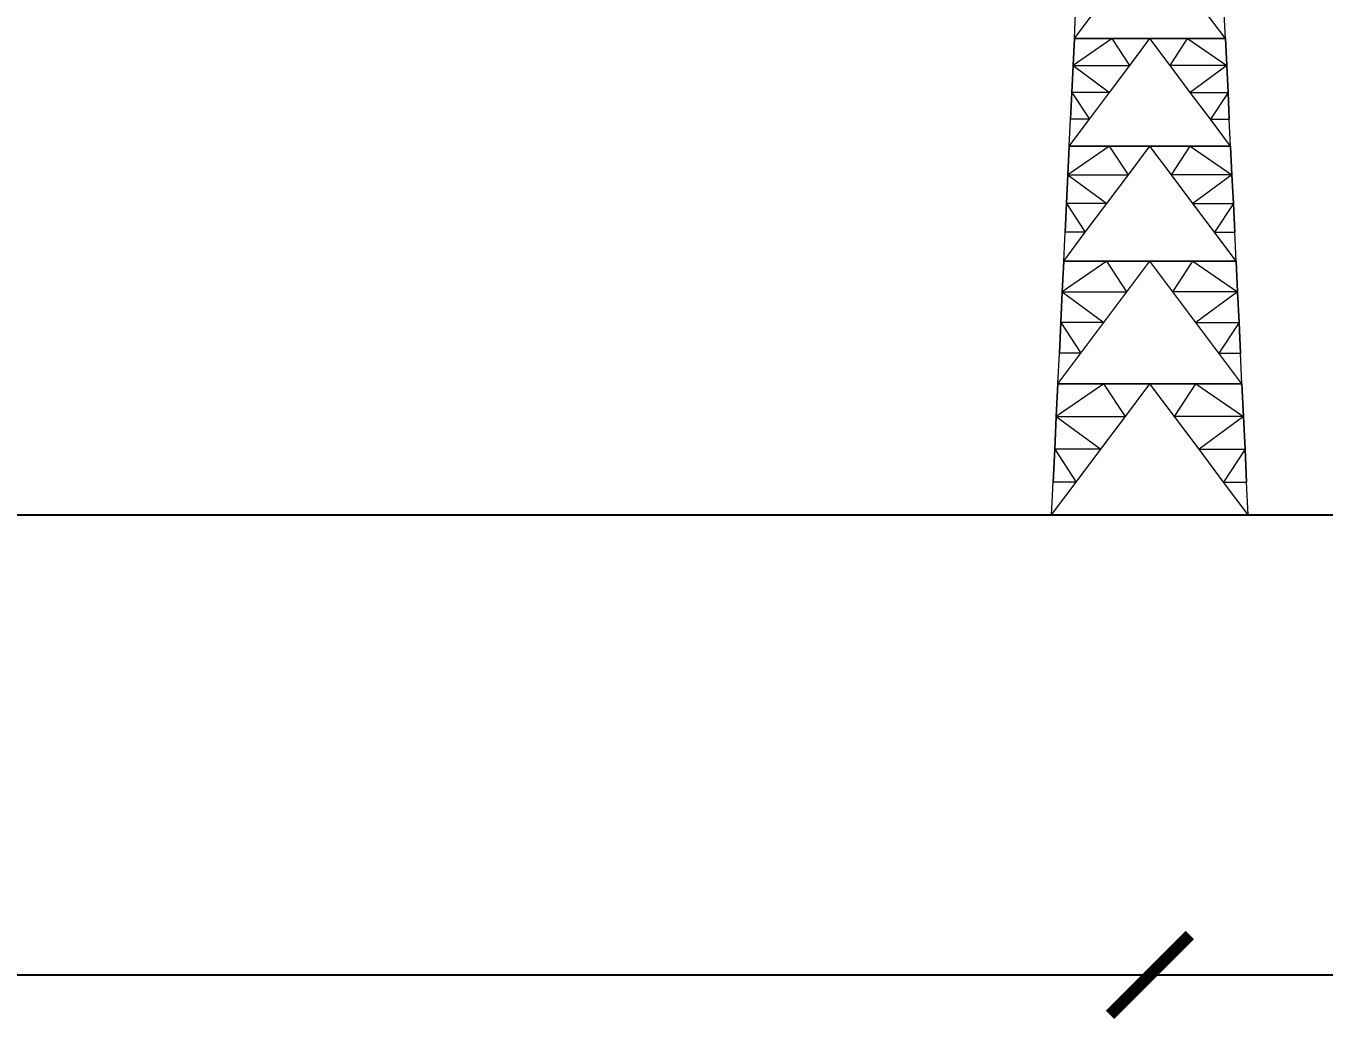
# Model space of a CAD drawing. Header units: millimetres. Extents: x 674 to 5889, y -153 to 3954.
# Drawn here: x 2025.6 to 2107, y 1892.5 to 1954.8 of the extents above; entities that cross this region are included whole.
import ezdxf

# ---------------------------------------------------------------- set-up
doc = ezdxf.new("R2010")
doc.units = ezdxf.units.MM
doc.layers.add('Towers', color=1, linetype='Continuous', lineweight=0)
doc.styles.get("Standard").update_dxf_attribs({"font": 'arial.ttf'})
doc.dimstyles.new('ISO-25', dxfattribs={"dimtxt": 2.5, "dimasz": 2.5, "dimexe": 1.25, "dimexo": 0.625, "dimtad": 1, "dimtxsty": 'Standard', "dimcen": 2.5, "dimadec": 0, "dimazin": 0, "dimtfac": 1, "dimtmove": 0, "dimatfit": 3, "dimfxl": 1, "dimarcsym": 0})

# ---------------------------------------------------------------- blocks, each defined once
blk = doc.blocks.new('_ArchTick')
at = {"color": 0, "linetype": 'ByBlock', "const_width": 0.15}
blk.add_lwpolyline([(-0.5, -0.5), (0.5, 0.5)], dxfattribs=at)
blk = doc.blocks.new('*D4')
at = {"color": 0, "lineweight": -2, "transparency": 16777216}
blk.add_line((1856.072, 1895.295), (2096.072, 1895.295), dxfattribs=at)
at = {"layer": 'Defpoints', "color": 0, "transparency": 16777216}
for p in [(1856.072, 1924.14), (2096.072, 1924.14), (2096.072, 1895.295)]:
    blk.add_point(p, dxfattribs=at)
at = {"color": 0, "lineweight": -2, "transparency": 16777216, "xscale": 5, "yscale": 5, "zscale": 5, "rotation": 180}
blk.add_blockref('_ArchTick', (1856.072, 1895.295), dxfattribs=at)
at = {"color": 0, "lineweight": -2, "transparency": 16777216, "xscale": 5, "yscale": 5, "zscale": 5}
blk.add_blockref('_ArchTick', (2096.072, 1895.295), dxfattribs=at)
at = {"color": 0, "transparency": 16777216, "insert": (1976.072, 1903.578), "char_height": 15, "attachment_point": 5}
blk.add_mtext('240', dxfattribs=at)
blk = doc.blocks.new('*D5')
at = {"color": 0, "lineweight": -2, "transparency": 16777216}
blk.add_line((2096.072, 1895.295), (2211.072, 1895.295), dxfattribs=at)
at = {"layer": 'Defpoints', "color": 0, "transparency": 16777216}
for p in [(2096.072, 1924.14), (2211.072, 1924.14), (2211.072, 1895.295)]:
    blk.add_point(p, dxfattribs=at)
at = {"color": 0, "lineweight": -2, "transparency": 16777216, "xscale": 5, "yscale": 5, "zscale": 5, "rotation": 180}
blk.add_blockref('_ArchTick', (2096.072, 1895.295), dxfattribs=at)
at = {"color": 0, "lineweight": -2, "transparency": 16777216, "xscale": 5, "yscale": 5, "zscale": 5}
blk.add_blockref('_ArchTick', (2211.072, 1895.295), dxfattribs=at)
at = {"color": 0, "transparency": 16777216, "insert": (2153.572, 1903.578), "char_height": 15, "attachment_point": 5}
blk.add_mtext('115', dxfattribs=at)

msp = doc.modelspace()

# ---------------------------------------------------------------- linework, layer by layer
msp.add_line((1501.513, 1924.14), (2318.013, 1924.14))
at = {"layer": 'Towers'}
for p, q in [((2091.336, 1954.005), (2092.52, 1955.584)), ((2091.336, 1954.005), (2092.52, 1955.584)), ((2091.336, 1954.005), (2091.411, 1955.584)), ((2091.336, 1954.005), (2091.411, 1955.584)), ((2091.336, 1954.005), (2091.411, 1955.584)), ((2091.336, 1954.005), (2091.411, 1955.584)), ((2100.809, 1954.005), (2099.625, 1955.584)), ((2100.809, 1954.005), (2099.625, 1955.584)), ((2100.809, 1954.005), (2100.733, 1955.584)), ((2100.809, 1954.005), (2100.733, 1955.584)), ((2100.809, 1954.005), (2100.733, 1955.584)), ((2100.809, 1954.005), (2100.733, 1955.584)), ((2093.704, 1954.005), (2091.255, 1952.319)), ((2093.704, 1954.005), (2091.255, 1952.319)), ((2091.255, 1952.32), (2091.336, 1954.005)), ((2091.336, 1954.005), (2091.255, 1952.319)), ((2091.255, 1952.32), (2091.336, 1954.005)), ((2091.255, 1952.319), (2091.336, 1954.005)), ((2091.255, 1952.32), (2091.336, 1954.005)), ((2091.336, 1954.005), (2091.255, 1952.319)), ((2091.255, 1952.32), (2091.336, 1954.005)), ((2091.255, 1952.319), (2091.336, 1954.005)), ((2091.336, 1954.005), (2093.704, 1954.005)), ((2093.704, 1954.005), (2091.336, 1954.005)), ((2091.336, 1954.005), (2092.52, 1954.005)), ((2092.52, 1954.005), (2091.336, 1954.005)), ((2091.336, 1954.005), (2093.704, 1954.005)), ((2093.704, 1954.005), (2091.336, 1954.005)), ((2096.072, 1954.005), (2091.336, 1954.005)), ((2091.336, 1954.005), (2096.072, 1954.005)), ((2093.704, 1954.005), (2091.336, 1954.005)), ((2093.704, 1954.005), (2091.336, 1954.005)), ((2093.704, 1954.005), (2094.888, 1954.005)), ((2094.888, 1954.005), (2093.704, 1954.005)), ((2094.808, 1952.32), (2093.704, 1954.005)), ((2096.072, 1954.005), (2093.704, 1954.005)), ((2094.808, 1952.32), (2093.704, 1954.005)), ((2096.072, 1954.005), (2093.704, 1954.005)), ((2094.808, 1952.32), (2096.072, 1954.005)), ((2094.808, 1952.32), (2096.072, 1954.005)), ((2097.256, 1954.005), (2094.888, 1954.005)), ((2097.256, 1954.005), (2094.888, 1954.005)), ((2100.809, 1954.005), (2096.072, 1954.005)), ((2096.072, 1954.005), (2100.809, 1954.005)), ((2097.336, 1952.32), (2096.072, 1954.005)), ((2096.072, 1954.005), (2098.44, 1954.005)), ((2097.336, 1952.32), (2096.072, 1954.005)), ((2096.072, 1954.005), (2098.44, 1954.005)), ((2097.256, 1954.005), (2098.44, 1954.005)), ((2098.44, 1954.005), (2097.256, 1954.005)), ((2097.336, 1952.32), (2098.44, 1954.005)), ((2097.336, 1952.32), (2098.44, 1954.005)), ((2100.809, 1954.005), (2098.44, 1954.005)), ((2098.44, 1954.005), (2100.809, 1954.005)), ((2098.44, 1954.005), (2100.809, 1954.005)), ((2098.44, 1954.005), (2100.809, 1954.005)), ((2098.44, 1954.005), (2100.889, 1952.319)), ((2098.44, 1954.005), (2100.809, 1954.005)), ((2098.44, 1954.005), (2100.889, 1952.319)), ((2098.44, 1954.005), (2100.809, 1954.005)), ((2099.625, 1954.005), (2100.809, 1954.005)), ((2100.809, 1954.005), (2099.625, 1954.005)), ((2100.889, 1952.32), (2100.809, 1954.005)), ((2100.809, 1954.005), (2100.889, 1952.319)), ((2100.889, 1952.32), (2100.809, 1954.005)), ((2100.889, 1952.319), (2100.809, 1954.005)), ((2100.889, 1952.32), (2100.809, 1954.005)), ((2100.809, 1954.005), (2100.889, 1952.319)), ((2100.889, 1952.32), (2100.809, 1954.005)), ((2100.889, 1952.319), (2100.809, 1954.005)), ((2091.175, 1950.633), (2091.255, 1952.32)), ((2091.175, 1950.633), (2091.255, 1952.32)), ((2091.255, 1952.319), (2091.175, 1950.633)), ((2091.175, 1950.633), (2091.255, 1952.319)), ((2091.255, 1952.319), (2091.175, 1950.633)), ((2091.175, 1950.633), (2091.255, 1952.319)), ((2091.255, 1952.319), (2094.808, 1952.32)), ((2091.255, 1952.319), (2094.808, 1952.32)), ((2091.255, 1952.319), (2091.255, 1952.32)), ((2091.255, 1952.319), (2091.255, 1952.32)), ((2091.255, 1952.319), (2093.543, 1950.633)), ((2091.255, 1952.319), (2093.543, 1950.633)), ((2093.543, 1950.633), (2094.808, 1952.32)), ((2093.543, 1950.633), (2094.808, 1952.32)), ((2098.602, 1950.633), (2097.336, 1952.32)), ((2100.889, 1952.319), (2097.336, 1952.32)), ((2098.602, 1950.633), (2097.336, 1952.32)), ((2100.889, 1952.319), (2097.336, 1952.32)), ((2100.889, 1952.319), (2098.602, 1950.633)), ((2100.889, 1952.319), (2098.602, 1950.633)), ((2100.97, 1950.633), (2100.889, 1952.32)), ((2100.889, 1952.319), (2100.889, 1952.32)), ((2100.97, 1950.633), (2100.889, 1952.32)), ((2100.889, 1952.319), (2100.889, 1952.32)), ((2100.889, 1952.319), (2100.97, 1950.633)), ((2100.97, 1950.633), (2100.889, 1952.319)), ((2100.889, 1952.319), (2100.97, 1950.633)), ((2100.97, 1950.633), (2100.889, 1952.319)), ((2091.094, 1948.946), (2091.175, 1950.633)), ((2091.175, 1950.633), (2091.094, 1948.946)), ((2091.094, 1948.946), (2091.175, 1950.633)), ((2091.094, 1948.946), (2091.175, 1950.633)), ((2091.175, 1950.633), (2091.094, 1948.946)), ((2091.094, 1948.946), (2091.175, 1950.633)), ((2091.175, 1950.633), (2092.278, 1948.946)), ((2093.543, 1950.633), (2091.175, 1950.633)), ((2091.175, 1950.633), (2092.278, 1948.946)), ((2093.543, 1950.633), (2091.175, 1950.633)), ((2091.175, 1950.633), (2091.175, 1950.633)), ((2091.175, 1950.633), (2091.175, 1950.633)), ((2092.278, 1948.946), (2093.543, 1950.633)), ((2092.278, 1948.946), (2093.543, 1950.633)), ((2099.867, 1948.946), (2098.602, 1950.633)), ((2098.602, 1950.633), (2100.97, 1950.633)), ((2099.867, 1948.946), (2098.602, 1950.633)), ((2098.602, 1950.633), (2100.97, 1950.633)), ((2100.97, 1950.633), (2099.867, 1948.946)), ((2100.97, 1950.633), (2099.867, 1948.946)), ((2101.051, 1948.946), (2100.97, 1950.633)), ((2100.97, 1950.633), (2101.051, 1948.946)), ((2100.97, 1950.633), (2100.97, 1950.633)), ((2101.051, 1948.946), (2100.97, 1950.633)), ((2101.051, 1948.946), (2100.97, 1950.633)), ((2100.97, 1950.633), (2101.051, 1948.946)), ((2100.97, 1950.633), (2100.97, 1950.633)), ((2101.051, 1948.946), (2100.97, 1950.633)), ((2091.013, 1947.26), (2092.278, 1948.946)), ((2091.013, 1947.26), (2092.278, 1948.946)), ((2091.013, 1947.26), (2091.094, 1948.946)), ((2091.013, 1947.26), (2091.094, 1948.946)), ((2091.013, 1947.26), (2091.094, 1948.946)), ((2091.013, 1947.26), (2091.094, 1948.946)), ((2092.278, 1948.946), (2091.094, 1948.946)), ((2092.278, 1948.946), (2091.094, 1948.946)), ((2091.094, 1948.946), (2091.094, 1948.946)), ((2091.094, 1948.946), (2091.094, 1948.946)), ((2101.131, 1947.26), (2099.867, 1948.946)), ((2099.867, 1948.946), (2101.051, 1948.946)), ((2101.131, 1947.26), (2099.867, 1948.946)), ((2099.867, 1948.946), (2101.051, 1948.946)), ((2101.131, 1947.26), (2101.051, 1948.946)), ((2101.051, 1948.946), (2101.051, 1948.946)), ((2101.131, 1947.26), (2101.051, 1948.946)), ((2101.131, 1947.26), (2101.051, 1948.946)), ((2101.051, 1948.946), (2101.051, 1948.946)), ((2101.131, 1947.26), (2101.051, 1948.946)), ((2093.543, 1947.26), (2090.927, 1945.459)), ((2093.543, 1947.26), (2090.927, 1945.459)), ((2090.927, 1945.46), (2091.013, 1947.26)), ((2091.013, 1947.26), (2090.927, 1945.459)), ((2090.927, 1945.46), (2091.013, 1947.26)), ((2090.927, 1945.459), (2091.013, 1947.26)), ((2090.927, 1945.46), (2091.013, 1947.26)), ((2091.013, 1947.26), (2090.927, 1945.459)), ((2090.927, 1945.46), (2091.013, 1947.26)), ((2090.927, 1945.459), (2091.013, 1947.26)), ((2091.013, 1947.26), (2093.543, 1947.26)), ((2093.543, 1947.26), (2091.013, 1947.26)), ((2091.013, 1947.26), (2092.278, 1947.26)), ((2092.278, 1947.26), (2091.013, 1947.26)), ((2091.013, 1947.26), (2093.543, 1947.26)), ((2093.543, 1947.26), (2091.013, 1947.26)), ((2096.072, 1947.26), (2091.013, 1947.26)), ((2091.013, 1947.26), (2096.072, 1947.26)), ((2093.543, 1947.26), (2091.013, 1947.26)), ((2093.543, 1947.26), (2091.013, 1947.26)), ((2093.543, 1947.26), (2094.808, 1947.26)), ((2094.808, 1947.26), (2093.543, 1947.26)), ((2094.722, 1945.46), (2093.543, 1947.26)), ((2096.072, 1947.26), (2093.543, 1947.26)), ((2094.722, 1945.46), (2093.543, 1947.26)), ((2096.072, 1947.26), (2093.543, 1947.26)), ((2094.722, 1945.46), (2096.072, 1947.26)), ((2094.722, 1945.46), (2096.072, 1947.26)), ((2097.337, 1947.26), (2094.808, 1947.26)), ((2097.337, 1947.26), (2094.808, 1947.26)), ((2101.131, 1947.26), (2096.072, 1947.26)), ((2096.072, 1947.26), (2101.131, 1947.26)), ((2097.423, 1945.46), (2096.072, 1947.26)), ((2096.072, 1947.26), (2098.602, 1947.26)), ((2097.423, 1945.46), (2096.072, 1947.26)), ((2096.072, 1947.26), (2098.602, 1947.26)), ((2097.337, 1947.26), (2098.602, 1947.26)), ((2098.602, 1947.26), (2097.337, 1947.26)), ((2097.423, 1945.46), (2098.602, 1947.26)), ((2097.423, 1945.46), (2098.602, 1947.26)), ((2101.131, 1947.26), (2098.602, 1947.26)), ((2098.602, 1947.26), (2101.131, 1947.26)), ((2098.602, 1947.26), (2101.131, 1947.26)), ((2098.602, 1947.26), (2101.131, 1947.26)), ((2098.602, 1947.26), (2101.217, 1945.459)), ((2098.602, 1947.26), (2101.131, 1947.26)), ((2098.602, 1947.26), (2101.217, 1945.459)), ((2098.602, 1947.26), (2101.131, 1947.26)), ((2099.867, 1947.26), (2101.131, 1947.26)), ((2101.131, 1947.26), (2099.867, 1947.26)), ((2101.217, 1945.46), (2101.131, 1947.26)), ((2101.131, 1947.26), (2101.217, 1945.459)), ((2101.217, 1945.46), (2101.131, 1947.26)), ((2101.217, 1945.459), (2101.131, 1947.26)), ((2101.217, 1945.46), (2101.131, 1947.26)), ((2101.131, 1947.26), (2101.217, 1945.459)), ((2101.217, 1945.46), (2101.131, 1947.26)), ((2101.217, 1945.459), (2101.131, 1947.26)), ((2090.841, 1943.658), (2090.927, 1945.46)), ((2090.841, 1943.658), (2090.927, 1945.46)), ((2090.927, 1945.459), (2090.841, 1943.658)), ((2090.841, 1943.658), (2090.927, 1945.459)), ((2090.927, 1945.459), (2090.841, 1943.658)), ((2090.841, 1943.658), (2090.927, 1945.459)), ((2090.927, 1945.459), (2094.722, 1945.46)), ((2090.927, 1945.459), (2094.722, 1945.46)), ((2090.927, 1945.459), (2090.927, 1945.46)), ((2090.927, 1945.459), (2090.927, 1945.46)), ((2090.927, 1945.459), (2093.37, 1943.658)), ((2090.927, 1945.459), (2093.37, 1943.658)), ((2093.37, 1943.658), (2094.722, 1945.46)), ((2093.37, 1943.658), (2094.722, 1945.46)), ((2098.774, 1943.658), (2097.423, 1945.46)), ((2101.217, 1945.459), (2097.423, 1945.46)), ((2098.774, 1943.658), (2097.423, 1945.46)), ((2101.217, 1945.459), (2097.423, 1945.46)), ((2101.217, 1945.459), (2098.774, 1943.658)), ((2101.217, 1945.459), (2098.774, 1943.658)), ((2101.304, 1943.658), (2101.217, 1945.46)), ((2101.217, 1945.459), (2101.217, 1945.46)), ((2101.304, 1943.658), (2101.217, 1945.46)), ((2101.217, 1945.459), (2101.217, 1945.46)), ((2101.217, 1945.459), (2101.304, 1943.658)), ((2101.304, 1943.658), (2101.217, 1945.459)), ((2101.217, 1945.459), (2101.304, 1943.658)), ((2101.304, 1943.658), (2101.217, 1945.459)), ((2090.755, 1941.856), (2090.841, 1943.658)), ((2090.841, 1943.658), (2090.755, 1941.856)), ((2090.755, 1941.856), (2090.841, 1943.658)), ((2090.755, 1941.856), (2090.841, 1943.658)), ((2090.841, 1943.658), (2090.755, 1941.856)), ((2090.755, 1941.856), (2090.841, 1943.658)), ((2090.841, 1943.658), (2092.02, 1941.856)), ((2093.37, 1943.658), (2090.841, 1943.658)), ((2090.841, 1943.658), (2092.02, 1941.856)), ((2093.37, 1943.658), (2090.841, 1943.658)), ((2090.841, 1943.658), (2090.841, 1943.658)), ((2090.841, 1943.658), (2090.841, 1943.658)), ((2092.02, 1941.856), (2093.37, 1943.658)), ((2092.02, 1941.856), (2093.37, 1943.658)), ((2100.125, 1941.856), (2098.774, 1943.658)), ((2098.774, 1943.658), (2101.304, 1943.658)), ((2100.125, 1941.856), (2098.774, 1943.658)), ((2098.774, 1943.658), (2101.304, 1943.658)), ((2101.304, 1943.658), (2100.125, 1941.856)), ((2101.304, 1943.658), (2100.125, 1941.856)), ((2101.39, 1941.856), (2101.304, 1943.658)), ((2101.304, 1943.658), (2101.39, 1941.856)), ((2101.304, 1943.658), (2101.304, 1943.658)), ((2101.39, 1941.856), (2101.304, 1943.658)), ((2101.39, 1941.856), (2101.304, 1943.658)), ((2101.304, 1943.658), (2101.39, 1941.856)), ((2101.304, 1943.658), (2101.304, 1943.658)), ((2101.39, 1941.856), (2101.304, 1943.658)), ((2090.669, 1940.055), (2092.02, 1941.856)), ((2090.669, 1940.055), (2092.02, 1941.856)), ((2090.669, 1940.055), (2090.755, 1941.856)), ((2090.669, 1940.055), (2090.755, 1941.856)), ((2090.669, 1940.055), (2090.755, 1941.856)), ((2090.669, 1940.055), (2090.755, 1941.856)), ((2092.02, 1941.856), (2090.755, 1941.856)), ((2092.02, 1941.856), (2090.755, 1941.856)), ((2090.755, 1941.856), (2090.755, 1941.856)), ((2090.755, 1941.856), (2090.755, 1941.856)), ((2101.476, 1940.055), (2100.125, 1941.856)), ((2100.125, 1941.856), (2101.39, 1941.856)), ((2101.476, 1940.055), (2100.125, 1941.856)), ((2100.125, 1941.856), (2101.39, 1941.856)), ((2101.476, 1940.055), (2101.39, 1941.856)), ((2101.39, 1941.856), (2101.39, 1941.856)), ((2101.476, 1940.055), (2101.39, 1941.856)), ((2101.476, 1940.055), (2101.39, 1941.856)), ((2101.39, 1941.856), (2101.39, 1941.856)), ((2101.476, 1940.055), (2101.39, 1941.856)), ((2093.371, 1940.055), (2090.577, 1938.131)), ((2093.371, 1940.055), (2090.577, 1938.131)), ((2090.577, 1938.132), (2090.669, 1940.055)), ((2090.669, 1940.055), (2090.577, 1938.131)), ((2090.577, 1938.132), (2090.669, 1940.055)), ((2090.577, 1938.131), (2090.669, 1940.055)), ((2090.577, 1938.132), (2090.669, 1940.055)), ((2090.669, 1940.055), (2090.577, 1938.131)), ((2090.577, 1938.132), (2090.669, 1940.055)), ((2090.577, 1938.131), (2090.669, 1940.055)), ((2090.669, 1940.055), (2093.371, 1940.055)), ((2093.371, 1940.055), (2090.669, 1940.055)), ((2090.669, 1940.055), (2092.02, 1940.055)), ((2092.02, 1940.055), (2090.669, 1940.055)), ((2090.669, 1940.055), (2093.371, 1940.055)), ((2093.371, 1940.055), (2090.669, 1940.055)), ((2096.072, 1940.055), (2090.669, 1940.055)), ((2090.669, 1940.055), (2096.072, 1940.055)), ((2093.371, 1940.055), (2090.669, 1940.055)), ((2093.371, 1940.055), (2090.669, 1940.055)), ((2093.371, 1940.055), (2094.721, 1940.055)), ((2094.721, 1940.055), (2093.371, 1940.055)), ((2094.63, 1938.132), (2093.371, 1940.055)), ((2096.072, 1940.055), (2093.371, 1940.055)), ((2094.63, 1938.132), (2093.371, 1940.055)), ((2096.072, 1940.055), (2093.371, 1940.055)), ((2094.63, 1938.132), (2096.072, 1940.055)), ((2094.63, 1938.132), (2096.072, 1940.055)), ((2097.423, 1940.055), (2094.721, 1940.055)), ((2097.423, 1940.055), (2094.721, 1940.055)), ((2101.476, 1940.055), (2096.072, 1940.055)), ((2096.072, 1940.055), (2101.476, 1940.055)), ((2097.515, 1938.132), (2096.072, 1940.055)), ((2096.072, 1940.055), (2098.774, 1940.055)), ((2097.515, 1938.132), (2096.072, 1940.055)), ((2096.072, 1940.055), (2098.774, 1940.055)), ((2097.423, 1940.055), (2098.774, 1940.055)), ((2098.774, 1940.055), (2097.423, 1940.055)), ((2097.515, 1938.132), (2098.774, 1940.055)), ((2097.515, 1938.132), (2098.774, 1940.055)), ((2101.476, 1940.055), (2098.774, 1940.055)), ((2098.774, 1940.055), (2101.476, 1940.055)), ((2098.774, 1940.055), (2101.476, 1940.055)), ((2098.774, 1940.055), (2101.476, 1940.055)), ((2098.774, 1940.055), (2101.568, 1938.131)), ((2098.774, 1940.055), (2101.476, 1940.055)), ((2098.774, 1940.055), (2101.568, 1938.131)), ((2098.774, 1940.055), (2101.476, 1940.055)), ((2100.125, 1940.055), (2101.476, 1940.055)), ((2101.476, 1940.055), (2100.125, 1940.055)), ((2101.568, 1938.132), (2101.476, 1940.055)), ((2101.476, 1940.055), (2101.568, 1938.131)), ((2101.568, 1938.132), (2101.476, 1940.055)), ((2101.568, 1938.131), (2101.476, 1940.055)), ((2101.568, 1938.132), (2101.476, 1940.055)), ((2101.476, 1940.055), (2101.568, 1938.131)), ((2101.568, 1938.132), (2101.476, 1940.055)), ((2101.568, 1938.131), (2101.476, 1940.055)), ((2090.485, 1936.208), (2090.577, 1938.132)), ((2090.485, 1936.208), (2090.577, 1938.132)), ((2090.577, 1938.131), (2090.485, 1936.208)), ((2090.485, 1936.207), (2090.577, 1938.131)), ((2090.577, 1938.131), (2090.485, 1936.208)), ((2090.485, 1936.207), (2090.577, 1938.131)), ((2090.577, 1938.131), (2094.63, 1938.132)), ((2090.577, 1938.131), (2094.63, 1938.132)), ((2090.577, 1938.131), (2090.577, 1938.132)), ((2090.577, 1938.131), (2090.577, 1938.132)), ((2090.577, 1938.131), (2093.186, 1936.208)), ((2090.577, 1938.131), (2093.186, 1936.208)), ((2093.186, 1936.208), (2094.63, 1938.132)), ((2093.186, 1936.208), (2094.63, 1938.132)), ((2098.958, 1936.208), (2097.515, 1938.132)), ((2101.568, 1938.131), (2097.515, 1938.132)), ((2098.958, 1936.208), (2097.515, 1938.132)), ((2101.568, 1938.131), (2097.515, 1938.132)), ((2101.568, 1938.131), (2098.958, 1936.208)), ((2101.568, 1938.131), (2098.958, 1936.208)), ((2101.66, 1936.208), (2101.568, 1938.132)), ((2101.568, 1938.131), (2101.568, 1938.132)), ((2101.66, 1936.208), (2101.568, 1938.132)), ((2101.568, 1938.131), (2101.568, 1938.132)), ((2101.568, 1938.131), (2101.66, 1936.208)), ((2101.66, 1936.207), (2101.568, 1938.131)), ((2101.568, 1938.131), (2101.66, 1936.208)), ((2101.66, 1936.207), (2101.568, 1938.131)), ((2090.393, 1934.284), (2090.485, 1936.208)), ((2090.393, 1934.284), (2090.485, 1936.208)), ((2090.485, 1936.207), (2090.393, 1934.284)), ((2090.393, 1934.284), (2090.485, 1936.207)), ((2090.485, 1936.207), (2090.393, 1934.284)), ((2090.393, 1934.284), (2090.485, 1936.207)), ((2093.186, 1936.208), (2090.485, 1936.207)), ((2093.186, 1936.208), (2090.485, 1936.207)), ((2090.485, 1936.208), (2090.485, 1936.207)), ((2090.485, 1936.208), (2090.485, 1936.207)), ((2090.485, 1936.207), (2091.744, 1934.284)), ((2090.485, 1936.207), (2091.744, 1934.284)), ((2091.744, 1934.284), (2093.186, 1936.208)), ((2091.744, 1934.284), (2093.186, 1936.208)), ((2100.401, 1934.284), (2098.958, 1936.208)), ((2098.958, 1936.208), (2101.66, 1936.207)), ((2100.401, 1934.284), (2098.958, 1936.208)), ((2098.958, 1936.208), (2101.66, 1936.207)), ((2101.66, 1936.207), (2100.401, 1934.284)), ((2101.66, 1936.207), (2100.401, 1934.284)), ((2101.752, 1934.284), (2101.66, 1936.208)), ((2101.66, 1936.208), (2101.66, 1936.207)), ((2101.752, 1934.284), (2101.66, 1936.208)), ((2101.66, 1936.208), (2101.66, 1936.207)), ((2101.66, 1936.207), (2101.752, 1934.284)), ((2101.752, 1934.284), (2101.66, 1936.207)), ((2101.66, 1936.207), (2101.752, 1934.284)), ((2101.752, 1934.284), (2101.66, 1936.207)), ((2090.301, 1932.36), (2091.744, 1934.284)), ((2090.301, 1932.36), (2091.744, 1934.284)), ((2090.301, 1932.36), (2090.393, 1934.284)), ((2090.301, 1932.36), (2090.393, 1934.284)), ((2090.301, 1932.36), (2090.393, 1934.284)), ((2090.301, 1932.36), (2090.393, 1934.284)), ((2091.744, 1934.284), (2090.393, 1934.284)), ((2091.744, 1934.284), (2090.393, 1934.284)), ((2090.393, 1934.284), (2090.393, 1934.284)), ((2090.393, 1934.284), (2090.393, 1934.284)), ((2101.844, 1932.36), (2100.401, 1934.284)), ((2100.401, 1934.284), (2101.752, 1934.284)), ((2101.844, 1932.36), (2100.401, 1934.284)), ((2100.401, 1934.284), (2101.752, 1934.284)), ((2101.844, 1932.36), (2101.752, 1934.284)), ((2101.752, 1934.284), (2101.752, 1934.284)), ((2101.844, 1932.36), (2101.752, 1934.284)), ((2101.844, 1932.36), (2101.752, 1934.284)), ((2101.752, 1934.284), (2101.752, 1934.284)), ((2101.844, 1932.36), (2101.752, 1934.284)), ((2093.187, 1932.36), (2090.202, 1930.305)), ((2093.187, 1932.36), (2090.202, 1930.305)), ((2090.202, 1930.306), (2090.301, 1932.36)), ((2090.301, 1932.36), (2090.202, 1930.305)), ((2090.202, 1930.306), (2090.301, 1932.36)), ((2090.202, 1930.305), (2090.301, 1932.36)), ((2090.202, 1930.306), (2090.301, 1932.36)), ((2090.301, 1932.36), (2090.202, 1930.305)), ((2090.202, 1930.306), (2090.301, 1932.36)), ((2090.202, 1930.305), (2090.301, 1932.36)), ((2090.301, 1932.36), (2093.187, 1932.36)), ((2093.187, 1932.36), (2090.301, 1932.36)), ((2090.301, 1932.36), (2091.744, 1932.36)), ((2091.744, 1932.36), (2090.301, 1932.36)), ((2090.301, 1932.36), (2093.187, 1932.36)), ((2093.187, 1932.36), (2090.301, 1932.36)), ((2096.072, 1932.36), (2090.301, 1932.36)), ((2090.301, 1932.36), (2096.072, 1932.36)), ((2093.187, 1932.36), (2090.301, 1932.36)), ((2093.187, 1932.36), (2090.301, 1932.36)), ((2093.187, 1932.36), (2094.629, 1932.36)), ((2094.629, 1932.36), (2093.187, 1932.36)), ((2094.532, 1930.306), (2093.187, 1932.36)), ((2096.072, 1932.36), (2093.187, 1932.36)), ((2094.532, 1930.306), (2093.187, 1932.36)), ((2096.072, 1932.36), (2093.187, 1932.36)), ((2094.532, 1930.306), (2096.072, 1932.36)), ((2094.532, 1930.306), (2096.072, 1932.36)), ((2097.515, 1932.36), (2094.629, 1932.36)), ((2097.515, 1932.36), (2094.629, 1932.36)), ((2101.844, 1932.36), (2096.072, 1932.36)), ((2096.072, 1932.36), (2101.844, 1932.36)), ((2097.613, 1930.306), (2096.072, 1932.36)), ((2096.072, 1932.36), (2098.958, 1932.36)), ((2097.613, 1930.306), (2096.072, 1932.36)), ((2096.072, 1932.36), (2098.958, 1932.36)), ((2097.515, 1932.36), (2098.958, 1932.36)), ((2098.958, 1932.36), (2097.515, 1932.36)), ((2097.613, 1930.306), (2098.958, 1932.36)), ((2097.613, 1930.306), (2098.958, 1932.36)), ((2101.844, 1932.36), (2098.958, 1932.36)), ((2098.958, 1932.36), (2101.844, 1932.36)), ((2098.958, 1932.36), (2101.844, 1932.36)), ((2098.958, 1932.36), (2101.844, 1932.36)), ((2098.958, 1932.36), (2101.942, 1930.305)), ((2098.958, 1932.36), (2101.844, 1932.36)), ((2098.958, 1932.36), (2101.942, 1930.305)), ((2098.958, 1932.36), (2101.844, 1932.36)), ((2100.401, 1932.36), (2101.844, 1932.36)), ((2101.844, 1932.36), (2100.401, 1932.36)), ((2101.942, 1930.306), (2101.844, 1932.36)), ((2101.844, 1932.36), (2101.942, 1930.305)), ((2101.942, 1930.306), (2101.844, 1932.36)), ((2101.942, 1930.305), (2101.844, 1932.36)), ((2101.942, 1930.306), (2101.844, 1932.36)), ((2101.844, 1932.36), (2101.942, 1930.305)), ((2101.942, 1930.306), (2101.844, 1932.36)), ((2101.942, 1930.305), (2101.844, 1932.36)), ((2090.104, 1928.25), (2090.202, 1930.306)), ((2090.104, 1928.25), (2090.202, 1930.306)), ((2090.202, 1930.305), (2090.104, 1928.25)), ((2090.104, 1928.25), (2090.202, 1930.305)), ((2090.202, 1930.305), (2090.104, 1928.25)), ((2090.104, 1928.25), (2090.202, 1930.305)), ((2090.202, 1930.305), (2094.532, 1930.306)), ((2090.202, 1930.305), (2094.532, 1930.306)), ((2090.202, 1930.305), (2090.202, 1930.306)), ((2090.202, 1930.305), (2090.202, 1930.306)), ((2090.202, 1930.305), (2092.99, 1928.25)), ((2090.202, 1930.305), (2092.99, 1928.25)), ((2092.99, 1928.25), (2094.532, 1930.306)), ((2092.99, 1928.25), (2094.532, 1930.306)), ((2099.155, 1928.25), (2097.613, 1930.306)), ((2101.942, 1930.305), (2097.613, 1930.306)), ((2099.155, 1928.25), (2097.613, 1930.306)), ((2101.942, 1930.305), (2097.613, 1930.306)), ((2101.942, 1930.305), (2099.155, 1928.25)), ((2101.942, 1930.305), (2099.155, 1928.25)), ((2102.04, 1928.25), (2101.942, 1930.306)), ((2101.942, 1930.305), (2101.942, 1930.306)), ((2102.04, 1928.25), (2101.942, 1930.306)), ((2101.942, 1930.305), (2101.942, 1930.306)), ((2101.942, 1930.305), (2102.04, 1928.25)), ((2102.04, 1928.25), (2101.942, 1930.305)), ((2101.942, 1930.305), (2102.04, 1928.25)), ((2102.04, 1928.25), (2101.942, 1930.305)), ((2090.006, 1926.195), (2090.104, 1928.25)), ((2090.104, 1928.25), (2090.006, 1926.195)), ((2090.006, 1926.195), (2090.104, 1928.25)), ((2090.006, 1926.195), (2090.104, 1928.25)), ((2090.104, 1928.25), (2090.006, 1926.195)), ((2090.006, 1926.195), (2090.104, 1928.25)), ((2090.104, 1928.25), (2091.449, 1926.195)), ((2092.99, 1928.25), (2090.104, 1928.25)), ((2090.104, 1928.25), (2091.449, 1926.195)), ((2092.99, 1928.25), (2090.104, 1928.25)), ((2090.104, 1928.25), (2090.104, 1928.25)), ((2090.104, 1928.25), (2090.104, 1928.25)), ((2091.449, 1926.195), (2092.99, 1928.25)), ((2091.449, 1926.195), (2092.99, 1928.25)), ((2100.696, 1926.195), (2099.155, 1928.25)), ((2099.155, 1928.25), (2102.04, 1928.25)), ((2100.696, 1926.195), (2099.155, 1928.25)), ((2099.155, 1928.25), (2102.04, 1928.25)), ((2102.04, 1928.25), (2100.696, 1926.195)), ((2102.04, 1928.25), (2100.696, 1926.195)), ((2102.139, 1926.195), (2102.04, 1928.25)), ((2102.04, 1928.25), (2102.139, 1926.195)), ((2102.04, 1928.25), (2102.04, 1928.25)), ((2102.139, 1926.195), (2102.04, 1928.25)), ((2102.139, 1926.195), (2102.04, 1928.25)), ((2102.04, 1928.25), (2102.139, 1926.195)), ((2102.04, 1928.25), (2102.04, 1928.25)), ((2102.139, 1926.195), (2102.04, 1928.25)), ((2089.908, 1924.14), (2091.449, 1926.195)), ((2089.908, 1924.14), (2091.449, 1926.195)), ((2089.908, 1924.14), (2090.006, 1926.195)), ((2089.908, 1924.14), (2090.006, 1926.195)), ((2089.908, 1924.14), (2090.006, 1926.195)), ((2089.908, 1924.14), (2090.006, 1926.195)), ((2091.449, 1926.195), (2090.006, 1926.195)), ((2091.449, 1926.195), (2090.006, 1926.195)), ((2090.006, 1926.195), (2090.006, 1926.195)), ((2090.006, 1926.195), (2090.006, 1926.195)), ((2102.237, 1924.14), (2100.696, 1926.195)), ((2100.696, 1926.195), (2102.139, 1926.195)), ((2102.237, 1924.14), (2100.696, 1926.195)), ((2100.696, 1926.195), (2102.139, 1926.195)), ((2102.237, 1924.14), (2102.139, 1926.195)), ((2102.139, 1926.195), (2102.139, 1926.195)), ((2102.237, 1924.14), (2102.139, 1926.195)), ((2102.237, 1924.14), (2102.139, 1926.195)), ((2102.139, 1926.195), (2102.139, 1926.195)), ((2102.237, 1924.14), (2102.139, 1926.195)), ((2089.908, 1924.14), (2102.237, 1924.14))]:
    msp.add_line(p, q, dxfattribs=at)

# ---------------------------------------------------------------- dimensions: what is measured, and where the dimension line sits
for base, p1, p2, picture, middle in [((2096.072, 1895.295), (1856.072, 1924.14), (2096.072, 1924.14), '*D4', (1976.072, 1903.578)), ((2211.072, 1895.295), (2096.072, 1924.14), (2211.072, 1924.14), '*D5', (2153.572, 1903.578))]:
    dim = msp.add_linear_dim(base=base, p1=p1, p2=p2, dimstyle='ISO-25', override={"dimtxt": 15, "dimasz": 5, "dimblk1": 'ArchTick', "dimblk2": 'ArchTick', "dimsah": 1, "dimse1": 1, "dimse2": 1})
    dim.commit()
    dim.dimension.update_dxf_attribs({"geometry": picture, "text_midpoint": middle})

doc.saveas('drawing.dxf')
